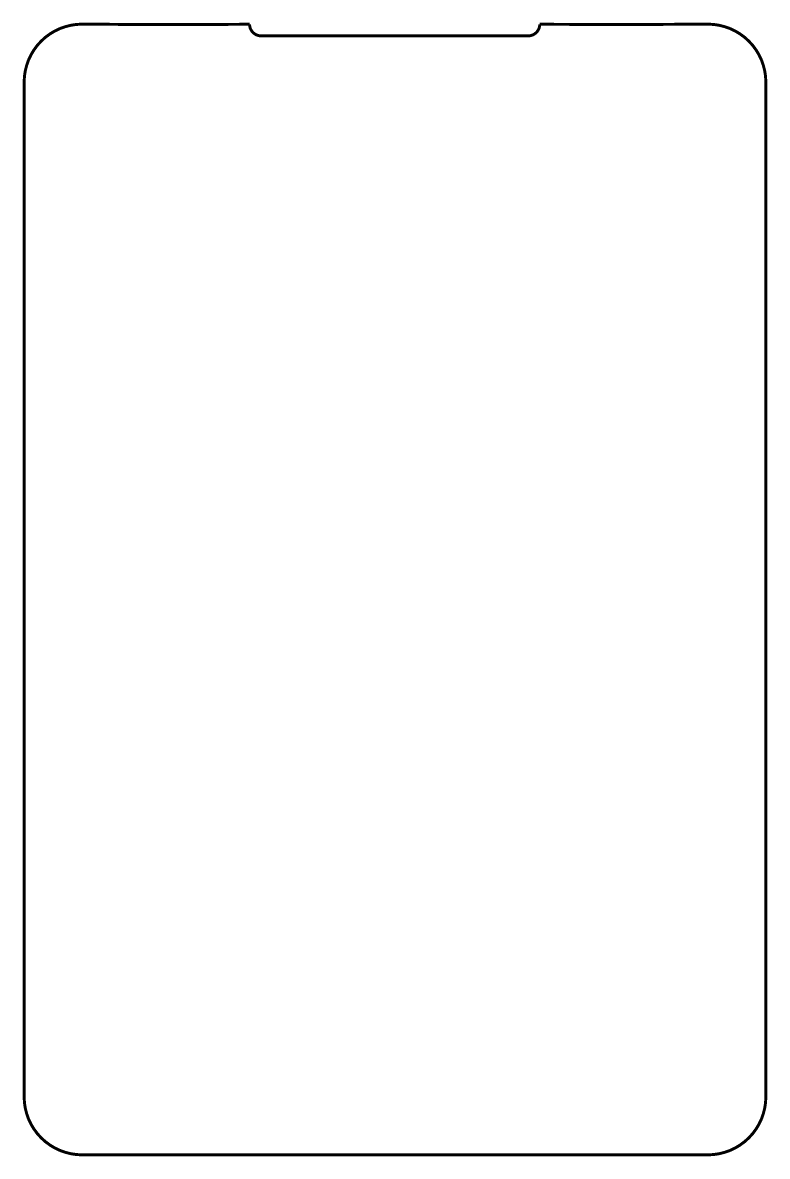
# Model space of a CAD drawing. Header units: millimetres. Extents: x 33.8 to 98, y -208.2 to -110.5.
import ezdxf

# ---------------------------------------------------------------- set-up
doc = ezdxf.new("R2010")
doc.units = ezdxf.units.MM
doc.header["$MEASUREMENT"] = 0
doc.layers.add('Board-Outline-Layer', color=7, linetype='Continuous', true_color=0xff00ff)

msp = doc.modelspace()

# ---------------------------------------------------------------- linework, layer by layer
at = {"layer": 'Board-Outline-Layer', "const_width": 0.254}
msp.add_lwpolyline([(92.964, -110.617, -0.003), (78.381, -110.627), (78.381, -110.627, -0.414), (77.381, -111.627), (54.381, -111.627, -0.414), (53.381, -110.627), (53.381, -110.627, -0.004), (38.989, -110.617), (38.96, -110.617, 0.414), (33.96, -115.617), (33.96, -203.026, 0.414), (38.96, -208.026), (92.86, -208.026, 0.414), (97.86, -203.026), (97.86, -115.617, 0.414), (92.86, -110.617)], format="xyb", dxfattribs=at)

doc.saveas('drawing.dxf')
